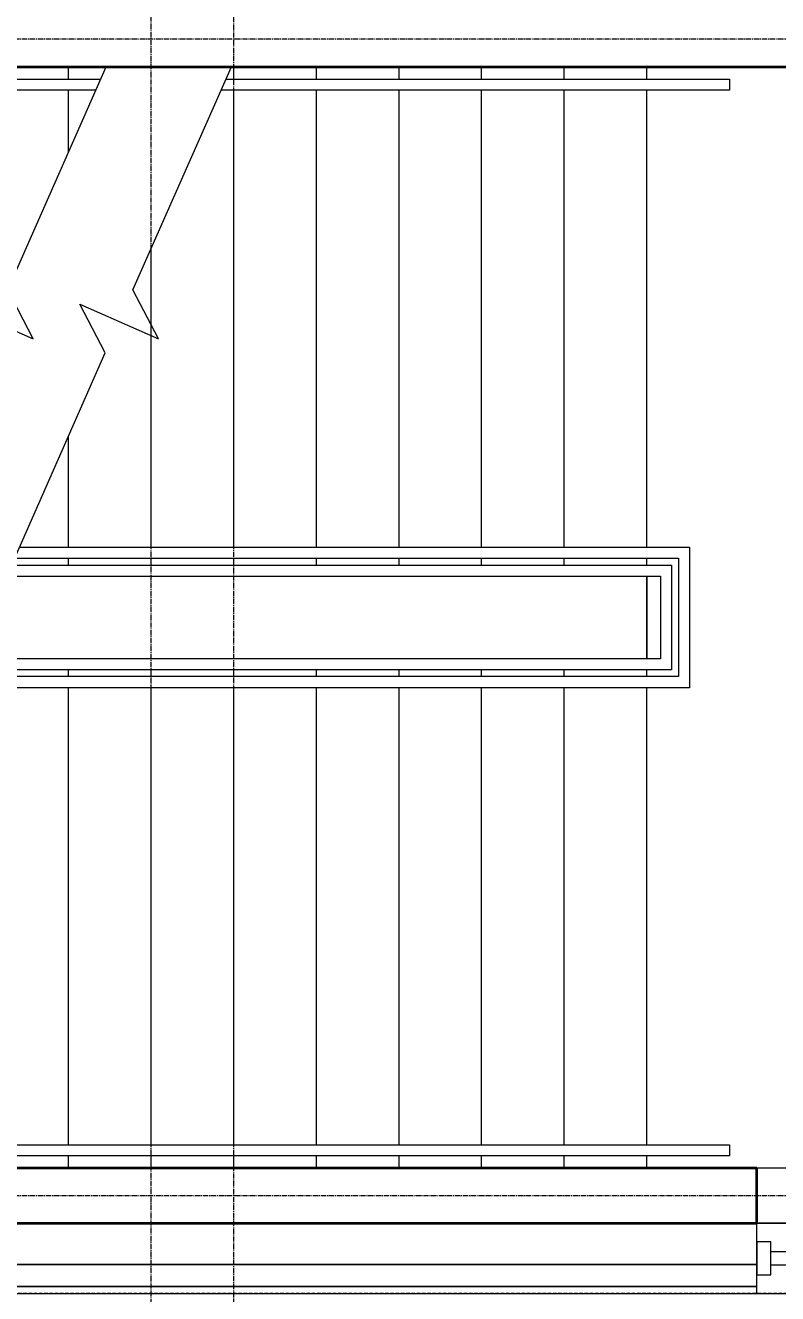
# Model space of a CAD drawing. Header units: millimetres. Extents: x -65509 to 912790, y 446 to 713294.
# Drawn here: x 487844 to 490576, y 505928 to 510533 of the extents above; entities that cross this region are included whole.
import ezdxf
from ezdxf import colors
from ezdxf.entities.mleader import LeaderData, LeaderLine
from ezdxf.math import Vec2, Vec3

# ---------------------------------------------------------------- set-up
doc = ezdxf.new("R2010")
doc.units = ezdxf.units.MM
doc.linetypes.add('CENTER2', pattern=[28.575, 19.05, -3.175, 3.175, -3.175])
doc.linetypes.add('DASHED', pattern=[19.05, 12.7, -6.35])
for name, color, linetype, lineweight in [('A-Wall_Материал_Газоблок_Контур', 250, 'Continuous', 0), ('АР_Окна', 250, 'Continuous', 5), ('АР_Проем', 250, 'Continuous', 0), ('АР_Стены ЖБ', 250, 'Continuous', 35), ('АР_Тонкая', 250, 'Continuous', 5), ('АР_Утеплитель', 250, 'Continuous', 0), ('АР_Ф_ЛК', 250, 'Continuous', 5), ('КМ_Фахверки', 250, 'Continuous', 25), ('Марка окна', 250, 'Continuous', 25), ('РД_Оси_100', 250, 'Continuous', 0)]:
    doc.layers.add(name, color=color, linetype=linetype, lineweight=lineweight)
doc.layers.add('АР_Делит', color=250, linetype='Continuous', lineweight=0, plot=False)
doc.styles.add('style1', font='ARIALN.TTF')

# ---------------------------------------------------------------- blocks, each defined once
blk = doc.blocks.new('ЛК_4000х8500_2эт')
at = {"color": 5}
for points in [[(6300, 3915), (2100, 3915), (2100, 3955), (6600, 3955), (6600, 3915), (6300, 3915)], [(3928.6, 45), (2100, 45), (2100, 85), (3946.2, 85)], [(4401.1, 85), (6600, 85), (6600, 45), (4383.4, 45)]]:
    blk.add_lwpolyline(points, dxfattribs=at)
at = {"layer": 'АР_Делит'}
blk.add_lwpolyline([(-200, 4000), (8300, 4000), (8300, 0), (-200, 0)], close=True, dxfattribs=at)
at = {"layer": 'АР_Ф_ЛК', "color": 5}
for p, q in [((2400, 4000), (2400, 3955)), ((2700, 4000), (2700, 3955)), ((3000, 4000), (3000, 3955)), ((3300, 4000), (3300, 3955)), ((3600, 4000), (3600, 3955)), ((3900, 4000), (3900, 3955)), ((4200, 4000), (4200, 3955)), ((4500, 4000), (4500, 3955)), ((2400, 3915), (2400, 2255)), ((2700, 3915), (2700, 2255)), ((3000, 3915), (3000, 2255)), ((3300, 3915), (3300, 2255)), ((3600, 3915), (3600, 2255)), ((3900, 3915), (3900, 2255)), ((4200, 3915), (4200, 2255)), ((4500, 3915), (4500, 2255)), ((2400, 2215), (2400, 2190)), ((2700, 2215), (2700, 2190)), ((3000, 2215), (3000, 2190)), ((3300, 2215), (3300, 2190)), ((3600, 2215), (3600, 2190)), ((3900, 2215), (3900, 2190)), ((4200, 2215), (4200, 2190)), ((4500, 2215), (4500, 2190)), ((2400, 2150), (2400, 1850)), ((2400, 1810), (2400, 1785)), ((2700, 1810), (2700, 1785)), ((3000, 1810), (3000, 1785)), ((3300, 1810), (3300, 1785)), ((3600, 1810), (3600, 1785)), ((3900, 1810), (3900, 1785)), ((4200, 1810), (4200, 1785)), ((4500, 1810), (4500, 1785)), ((2400, 1745), (2400, 85)), ((2700, 1745), (2700, 85)), ((3000, 1745), (3000, 85)), ((3300, 1745), (3300, 85)), ((3600, 1745), (3600, 85)), ((3900, 1745), (3900, 85)), ((4200, 1745), (4200, 660.7)), ((4500, 1745), (4500, 1341.4)), ((4500, 309.5), (4500, 85)), ((2400, 45), (2400, 0)), ((2700, 45), (2700, 0)), ((3000, 45), (3000, 0)), ((3300, 45), (3300, 0)), ((3600, 45), (3600, 0)), ((3900, 45), (3900, 0)), ((4500, 45), (4500, 0))]:
    blk.add_line(p, q, dxfattribs=at)
at = {"layer": 'АР_Ф_ЛК'}
for points in [[(6300, 3085, 0, 150, 0), (5833.8, 3085, 0, 0, 0), (2400, 3085, 0, 0, 0)], [(2400, 915, 0, 150, 0), (2866.2, 915, 0, 0, 0), (4200, 915, 0, 0, 0)]]:
    blk.add_lwpolyline(points, format="xyseb", dxfattribs=at)
at = {"layer": 'АР_Ф_ЛК', "color": 5}
for points in [[(4677.9, 1745), (2245, 1745), (2245, 2255), (6455, 2255), (6455, 1745), (5132.7, 1745)], [(4695.5, 1785), (2285, 1785), (2285, 2215), (6415, 2215), (6415, 1785), (5150.3, 1785)], [(4706.5, 1810), (2310, 1810), (2310, 2190), (6390, 2190), (6390, 1810), (5161.3, 1810)]]:
    blk.add_lwpolyline(points, dxfattribs=at)
for points in [[(2350, 2150), (6350, 2150), (6350, 1850), (2350, 1850)], [(2400, 2150), (6300, 2150), (6300, 1850), (2400, 1850)]]:
    blk.add_lwpolyline(points, close=True, dxfattribs=at)
at = {"layer": 'АР_Ф_ЛК', "lineweight": 0}
for points in [[(4724.2, 1850), (4366.9, 1039.4), (4459.5, 862), (4173.5, 988), (4266.1, 810.6), (3908.8, 0)], [(5179, 1850), (4821.7, 1039.4), (4914.3, 862), (4628.3, 988), (4720.9, 810.6), (4363.6, 0)]]:
    blk.add_lwpolyline(points, dxfattribs=at)
blk = doc.blocks.new('_DotSmall')
at = {"color": 0, "linetype": 'ByBlock', "const_width": 0.5}
blk.add_lwpolyline([(-0.0625, 0, 1), (0.0625, 0, 1)], format="xyb", close=True, dxfattribs=at)
blk = doc.blocks.new('СОШ_2200_АР_ОСИ_М100_28.05.24')
at = {"layer": 'АР_Делит', "color": 5, "linetype": 'DASHED'}
blk.add_lwpolyline([(114955, 135155), (114955, -355), (93595.036, -355), (93595.036, 13855), (94145, 13855), (94145, 68320), (66055, 68320), (66055, 13857.73), (83455, 13857.73), (83455, -355), (45245, -355), (45245, 13145), (44695, 13145), (44695, 26755), (45245, 26755), (45245, 68320), (20455, 68320), (20455, 26755), (27955, 26755), (27955, 13145), (-355, 13145), (-355, 100855), (37145, 100855), (37145, 129155)], dxfattribs=at)
at = {"layer": 'РД_Оси_100', "linetype": 'CENTER2'}
for p, q in [((119910, 4200), (94200, 4200)), ((119910, 0), (94200, 0))]:
    blk.add_line(p, q, dxfattribs=at)
for points in [[(98700, -6194.98), (98700, 139538.679), (98550, 139938.679)], [(99000, -6195.83), (99000, 139538.679), (99150, 139938.679)]]:
    blk.add_lwpolyline(points, dxfattribs=at)

msp = doc.modelspace()

# ---------------------------------------------------------------- linework, layer by layer
at = {"layer": 'АР_Стены ЖБ', "linetype": 'Continuous', "lineweight": 35}
msp.add_line((484200.882, 510383.318), (492700.882, 510383.318), dxfattribs=at)
at = {"layer": 'КМ_Фахверки', "lineweight": 5}
msp.add_lwpolyline([(435451.032, 597333.318), (504300.882, 597333.318), (504300.882, 506183.318), (435100.882, 506183.318), (435100.882, 574808.318), (435451.032, 574808.318), (435451.032, 597333.318)], dxfattribs=at)

# ---------------------------------------------------------------- block references
at = {"layer": 'АР_Ф_ЛК', "rotation": 180}
msp.add_blockref('ЛК_4000х8500_2эт', (492500.882, 510383.318), dxfattribs=at)

# ---------------------------------------------------------------- next in the draw order: leaders
at = {"layer": 'Марка окна', "lineweight": 0, "ltscale": 20}
ml = msp.add_multileader_mtext('Standard', dxfattribs=at)
ml.set_content('+16.200\\P+13.500', color=256, style='style1')
ml.set_leader_properties(color=256, linetype='ByLayer', lineweight=-1)
ml.set_arrow_properties(name='DOTSMALL')
ml.build(insert=Vec2(0, 0))
ml.multileader.update_dxf_attribs({"text_left_attachment_type": 6, "text_right_attachment_type": 6, "dogleg_length": 200, "arrow_head_size": 250})
ctx = ml.context
ctx.base_point, ctx.char_height, ctx.arrow_head_size, ctx.landing_gap_size, ctx.plane_origin = Vec3(490231.092, 504402.413), 250, 250, 0, Vec3(489984.905, 503717.886)
ctx.left_attachment, ctx.right_attachment = 6, 6
notes = []
notes.append((ctx, [(0, (1, 1, 0), (491665.005, 504402.413), (-1, 0), 420.441, [(0, [(491665.196, 506319.297)], 0, [])])]))
ctx.mtext.insert, ctx.mtext.line_spacing_factor, ctx.mtext.flow_direction = Vec3(490231.092, 504702.413), 0.96, 5
ctx.mtext.has_bg_fill, ctx.mtext.bg_color, ctx.mtext.bg_scale_factor, ctx.mtext.bg_transparency, ctx.mtext.use_window_bg_color = 1, -1027028792, 1.5, 0, 1
for ctx, leaders in notes:
    for number, flags, end, landing, length, lines in leaders:
        leader = LeaderData()
        leader.index, (leader.has_last_leader_line, leader.has_dogleg_vector, leader.attachment_direction) = number, flags
        leader.last_leader_point, leader.dogleg_vector, leader.dogleg_length = Vec3(end), Vec3(landing), length
        for number, points, colour, breaks in lines:
            line = LeaderLine()
            line.index, line.vertices, line.color, line.breaks = number, Vec3.list(points), colors.encode_raw_color(colour), breaks
            leader.lines.append(line)
        ctx.leaders.append(leader)

# ---------------------------------------------------------------- next in the draw order: linework, layer by layer
at = {"layer": 'A-Wall_Материал_Газоблок_Контур', "linetype": 'Continuous', "lineweight": 0}
for p, q in [((492000.882, 506183.318), (490500.882, 506183.318)), ((490500.882, 505928.318), (492000.882, 505928.318))]:
    msp.add_line(p, q, dxfattribs=at)
at = {"layer": 'АР_Окна', "linetype": 'Continuous', "lineweight": 5}
for p, q in [((490500.882, 506183.318), (492000.882, 506183.318)), ((490500.882, 505928.318), (492000.882, 505928.318))]:
    msp.add_line(p, q, dxfattribs=at)
for points in [[(490550.882, 506115.818), (490500.882, 506115.818), (490500.882, 505995.818), (490550.882, 505995.818)], [(490550.882, 506030.818), (490550.882, 506080.818), (491950.882, 506080.818), (491950.882, 506030.818)]]:
    msp.add_lwpolyline(points, close=True, dxfattribs=at)
at = {"layer": 'АР_Проем', "linetype": 'Continuous', "lineweight": 0}
for p, q in [((492000.882, 506383.318), (490500.882, 506383.318)), ((492000.882, 506183.318), (490500.882, 506183.318))]:
    msp.add_line(p, q, dxfattribs=at)
at = {"layer": 'АР_Стены ЖБ', "linetype": 'Continuous', "lineweight": 35}
for p, q in [((490500.882, 506383.318), (484200.882, 506383.318)), ((490500.882, 506183.318), (490500.882, 506383.318)), ((484000.882, 506183.318), (490500.882, 506183.318))]:
    msp.add_line(p, q, dxfattribs=at)
at = {"layer": 'АР_Тонкая', "linetype": 'Continuous', "lineweight": 5}
for p, q in [((490500.882, 506033.318), (483450.882, 506033.318)), ((490500.882, 505928.318), (490500.882, 506033.318)), ((483450.882, 505953.318), (490500.882, 505953.318)), ((490500.882, 505953.318), (483450.882, 505953.318)), ((483450.882, 505928.318), (490500.882, 505928.318))]:
    msp.add_line(p, q, dxfattribs=at)
at = {"layer": 'АР_Утеплитель', "linetype": 'Continuous', "lineweight": 0}
for p, q in [((490500.882, 506183.318), (483450.882, 506183.318)), ((490500.882, 506033.318), (490500.882, 506183.318)), ((483450.882, 506033.318), (490500.882, 506033.318))]:
    msp.add_line(p, q, dxfattribs=at)

# ---------------------------------------------------------------- next in the draw order: block references
at = {"layer": 'РД_Оси_100'}
msp.add_blockref('СОШ_2200_АР_ОСИ_М100_28.05.24', (389600.882, 506283.318), dxfattribs=at)

doc.saveas('drawing.dxf')
